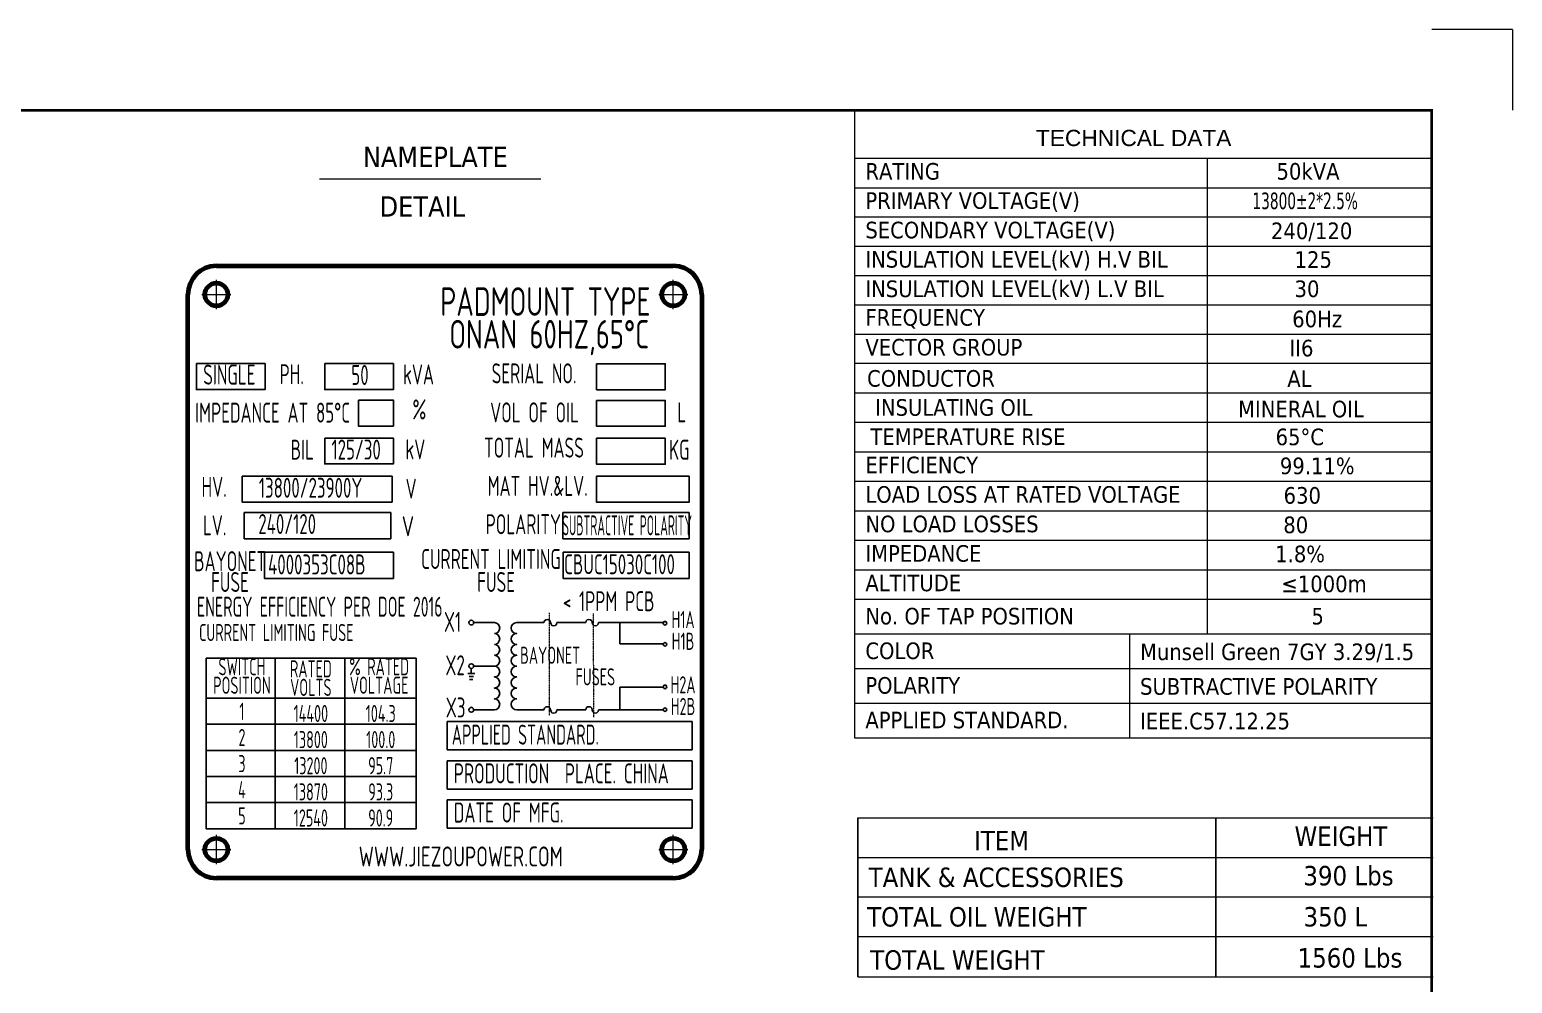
# Model space of a CAD drawing. Header units: millimetres. Extents: x 13152 to 84873, y -6229 to 22177.
# Drawn here: x 32798 to 36426, y 10895 to 13228 of the extents above; entities that cross this region are included whole.
import ezdxf
from ezdxf.enums import TextEntityAlignment as Align

# ---------------------------------------------------------------- set-up
doc = ezdxf.new("R2010")
doc.units = ezdxf.units.MM
doc.header["$LTSCALE"] = 4
doc.linetypes.add('5 双点画线', pattern=[10.5, 6.25, -1.25, 0.25, -1.25, 0.25, -1.25])
doc.linetypes.add('ACAD_ISO10W100', pattern=[18, 12, -3, 0, -3])
doc.layers.add('1', color=12, linetype='Continuous')
doc.layers.add('C00-00-00', color=7, linetype='Continuous')
for name, color, linetype, lineweight in [('6文字层', 3, 'Continuous', 35), ('标注、文本', 3, 'Continuous', 25), ('铁心', 3, 'Continuous', 0)]:
    doc.layers.add(name, color=color, linetype=linetype, lineweight=lineweight)
doc.layers.add('paper', color=254, linetype='Continuous', plot=False)
doc.styles.add('PDF Arial', font='arial.ttf')
doc.styles.add('pdm', font='gbenor.shx', dxfattribs={"width": 0.8, "bigfont": 'gbhzfs.shx'})
doc.styles.add('Tahoma$001', font='tahoma.ttf', dxfattribs={"height": 2.159784})
doc.styles.add('Tahoma_txtstyle_30.51_0_0', font='tahoma.ttf')

msp = doc.modelspace()

# ---------------------------------------------------------------- linework, layer by layer
at = {"layer": '1', "color": 0, "lineweight": 40, "const_width": 6.91}
msp.add_lwpolyline([(28650.99, 7583.67), (36228.84, 7583.67), (36228.84, 13030.25), (28650.99, 13030.25), (28650.99, 7583.67)], dxfattribs=at)
at = {"layer": '6文字层', "lineweight": 13}
for points in [[(34816.24, 13030.25), (36228.84, 13030.25)], [(34816.24, 13030.25), (34816.24, 11495.33)], [(36228.84, 13030.25), (36228.84, 12193.52)]]:
    msp.add_lwpolyline(points, dxfattribs=at)
at = {"layer": 'C00-00-00', "lineweight": 25}
for p, q in [((33318.02, 12134.88), (33684.66, 12134.88)), ((33318.02, 12071.57), (33318.02, 12134.88)), ((33684.66, 12134.88), (33684.66, 12071.57)), ((33684.66, 12071.57), (33318.02, 12071.57)), ((33819.74, 11534.97), (34418.92, 11534.97)), ((33819.74, 11534.97), (33819.74, 11465.48)), ((34418.92, 11534.97), (34418.92, 11465.48)), ((33819.74, 11465.48), (34418.92, 11465.48)), ((33819.74, 11439.18), (34418.92, 11439.18)), ((33819.74, 11439.18), (33819.74, 11369.69)), ((34418.92, 11439.18), (34418.92, 11369.69)), ((33819.74, 11369.69), (34418.92, 11369.69)), ((33819.74, 11343.4), (34418.92, 11343.4)), ((33819.74, 11343.4), (33819.74, 11273.91)), ((34418.92, 11343.4), (34418.92, 11273.91)), ((33819.74, 11273.91), (34418.92, 11273.91))]:
    msp.add_line(p, q, dxfattribs=at)
for points in [[(33205.93, 12410.58), (33373.95, 12410.58), (33373.95, 12347.27), (33205.93, 12347.27)], [(33520.08, 12410.58), (33688.11, 12410.58), (33688.11, 12347.27), (33520.08, 12347.27)], [(34185.28, 12410.12), (34353.3, 12410.12), (34353.3, 12346.82), (34185.28, 12346.82)], [(33602.32, 12321.24), (33688.11, 12321.24), (33688.11, 12257.94), (33602.32, 12257.94)], [(34185.28, 12320.79), (34353.3, 12320.79), (34353.3, 12257.48), (34185.28, 12257.48)], [(33520.08, 12228.35), (33688.11, 12228.35), (33688.11, 12165.05), (33520.08, 12165.05)], [(34185.28, 12227.9), (34353.3, 12227.9), (34353.3, 12164.6), (34185.28, 12164.6)], [(34185.28, 12134.88), (34411.67, 12134.88), (34411.67, 12071.57), (34185.28, 12071.57)], [(33322.76, 12046.13), (33681.44, 12046.13), (33681.44, 11982.24), (33322.76, 11982.24)], [(34102.76, 12046.13), (34411.67, 12046.13), (34411.67, 11982.24), (34102.76, 11982.24)], [(33372.18, 11949.11), (33688.11, 11949.11), (33688.11, 11885.21), (33372.18, 11885.21)], [(34103.23, 11949.11), (34411.67, 11949.11), (34411.67, 11885.21), (34103.23, 11885.21)], [(33229.47, 11689.94), (33743.44, 11689.94), (33743.44, 11592.33), (33229.47, 11592.33)], [(33229.47, 11592.33), (33743.44, 11592.33), (33743.44, 11528.44), (33229.47, 11528.44)], [(33229.47, 11528.44), (33743.44, 11528.44), (33743.44, 11464.54), (33229.47, 11464.54)], [(33229.47, 11464.54), (33743.44, 11464.54), (33743.44, 11400.65), (33229.47, 11400.65)], [(33229.47, 11400.65), (33743.44, 11400.65), (33743.44, 11336.75), (33229.47, 11336.75)], [(33229.47, 11336.75), (33743.44, 11336.75), (33743.44, 11272.85), (33229.47, 11272.85)]]:
    msp.add_lwpolyline(points, close=True, dxfattribs=at)
at = {"layer": 'paper', "lineweight": 13}
for q in [(36228.84, 13227.59), (36426.18, 13030.25)]:
    msp.add_line((36426.18, 13227.59), q, dxfattribs=at)
at = {"layer": '标注、文本', "color": 0, "linetype": 'ByBlock', "lineweight": 70}
for p, q in [((33254.81, 12649.52), (34372.85, 12649.52)), ((33184.93, 11221.85), (33184.93, 12579.65)), ((34442.73, 12579.65), (34442.73, 11221.85)), ((34372.85, 11151.97), (33254.81, 11151.97))]:
    msp.add_line(p, q, dxfattribs=at)
at = {"layer": '标注、文本', "color": 1, "linetype": 'ACAD_ISO10W100', "lineweight": 13, "ltscale": 0.02}
for p, q in [((33254.9, 12543.65), (33254.72, 12615.65)), ((34372.94, 12543.65), (34372.76, 12615.65)), ((33219.5, 12579.56), (33290.11, 12579.73)), ((34337.54, 12579.56), (34408.15, 12579.73)), ((33254.9, 11185.85), (33254.72, 11257.85)), ((34372.94, 11185.85), (34372.76, 11257.85)), ((33219.5, 11221.77), (33290.11, 11221.94)), ((34337.54, 11221.77), (34408.15, 11221.94))]:
    msp.add_line(p, q, dxfattribs=at)
at = {"layer": '标注、文本'}
for p, q in [((34442.07, 12020.39), (34442.07, 11740.88)), ((34242.1, 11777.1), (34242.1, 11725.43))]:
    msp.add_line(p, q, dxfattribs=at)
at = {"layer": '标注、文本', "color": 6, "linetype": '5 双点画线', "lineweight": 13, "ltscale": 0.1}
for p, q in [((34069.12, 11800.63), (34069.32, 11549.51)), ((34176.82, 11799.18), (34177.57, 11545.83))]:
    msp.add_line(p, q, dxfattribs=at)
at = {"layer": '标注、文本', "lineweight": 13}
for p, q in [((35489.96, 11664.69), (35489.96, 11749.36)), ((35489.96, 11580.01), (35489.96, 11664.69)), ((35489.96, 11495.33), (35489.96, 11580.01))]:
    msp.add_line(p, q, dxfattribs=at)
at = {"layer": '标注、文本', "ltscale": 85.747681}
for p, q in [((33398.28, 11689.94), (33398.28, 11272.85)), ((33569.31, 11689.94), (33569.31, 11272.85)), ((34242.03, 11563.52), (34242.03, 11618.88)), ((34242.03, 11618.88), (34348.35, 11618.88)), ((34190.16, 11563.52), (34348.27, 11563.52))]:
    msp.add_line(p, q, dxfattribs=at)
at = {"layer": '标注、文本'}
for points in [[(33884.28, 11777.1), (33883.69, 11780.06), (33881.32, 11781.83), (33878.36, 11783.01), (33875.4, 11781.83), (33873.63, 11780.06), (33872.45, 11777.1), (33873.63, 11774.14), (33875.4, 11771.77), (33878.36, 11771.18), (33881.32, 11771.77), (33883.69, 11774.14)], [(34356.92, 11775.34), (34356.47, 11777.55), (34354.7, 11779.33), (34352.48, 11779.77), (34350.26, 11779.33), (34348.93, 11777.55), (34348.04, 11775.34), (34348.93, 11773.12), (34350.26, 11771.79), (34352.48, 11770.9), (34354.7, 11771.79), (34356.47, 11773.12)], [(34356.92, 11723.67), (34356.47, 11725.89), (34354.7, 11727.66), (34352.48, 11728.1), (34350.26, 11727.66), (34348.93, 11725.89), (34348.04, 11723.67), (34348.93, 11721.45), (34350.26, 11720.12), (34352.48, 11719.23), (34354.7, 11720.12), (34356.47, 11721.45)], [(33884.28, 11670.6), (33883.69, 11673.56), (33881.32, 11675.34), (33878.36, 11676.52), (33875.4, 11675.34), (33873.63, 11673.56), (33872.45, 11670.6), (33873.63, 11667.65), (33875.4, 11665.28), (33878.36, 11664.69), (33881.32, 11665.28), (33883.69, 11667.65)], [(34356.92, 11619.65), (34356.47, 11621.86), (34354.7, 11623.64), (34352.48, 11624.08), (34350.26, 11623.64), (34348.93, 11621.86), (34348.04, 11619.65), (34348.93, 11617.43), (34350.26, 11616.1), (34352.48, 11615.21), (34354.7, 11616.1), (34356.47, 11617.43)], [(33884.28, 11563.52), (33883.69, 11566.48), (33881.32, 11568.84), (33878.36, 11570.03), (33875.4, 11568.84), (33873.63, 11566.48), (33872.45, 11563.52), (33873.63, 11560.56), (33875.4, 11558.79), (33878.36, 11557.6), (33881.32, 11558.79), (33883.69, 11560.56)], [(34356.92, 11564.1), (34356.47, 11566.32), (34354.7, 11568.09), (34352.48, 11568.53), (34350.26, 11568.09), (34348.93, 11566.32), (34348.04, 11564.1), (34348.93, 11561.88), (34350.26, 11560.55), (34352.48, 11559.66), (34354.7, 11560.55), (34356.47, 11561.88)]]:
    msp.add_lwpolyline(points, close=True, dxfattribs=at)
for points in [[(33884.28, 11777.1), (33935.16, 11777.1)], [(33935.16, 11750.47), (33939.89, 11751.07), (33944.62, 11754.02), (33946.99, 11758.76), (33948.17, 11763.49), (33946.99, 11768.82), (33944.62, 11772.96), (33939.89, 11775.91), (33935.16, 11777.1)], [(33989.59, 11777.1), (33984.26, 11775.91), (33980.12, 11772.96), (33977.16, 11768.82), (33975.98, 11763.49), (33977.16, 11758.76), (33980.12, 11754.02), (33984.26, 11751.07), (33989.59, 11750.47), (33984.26, 11749.29), (33980.12, 11746.33), (33977.16, 11742.19), (33975.98, 11736.87), (33977.16, 11732.13), (33980.12, 11727.4), (33984.26, 11724.44), (33989.59, 11723.85), (33984.26, 11722.67), (33980.12, 11719.71), (33977.16, 11715.57), (33975.98, 11710.24), (33977.16, 11705.51), (33980.12, 11700.78), (33984.26, 11697.82), (33989.59, 11697.23), (33984.26, 11696.04), (33980.12, 11693.09), (33977.16, 11688.95), (33975.98, 11683.62), (33977.16, 11678.3), (33980.12, 11674.15), (33984.26, 11671.2), (33989.59, 11670.6)], [(33989.59, 11777.1), (34056.45, 11777.1)], [(34072.43, 11777.1), (34071.25, 11781.24), (34068.29, 11784.2), (34064.15, 11784.79), (34060.6, 11784.2), (34057.64, 11781.24), (34056.45, 11777.1)], [(34072.43, 11777.1), (34073.61, 11772.96), (34075.98, 11770), (34080.12, 11769.41), (34084.26, 11770), (34087.22, 11772.96), (34087.81, 11777.1)], [(34087.81, 11777.1), (34106.73, 11777.1)], [(34158.81, 11777.1), (34087.81, 11777.1)], [(34174.19, 11777.1), (34173.6, 11781.24), (34170.64, 11784.2), (34166.5, 11784.79), (34162.36, 11784.2), (34159.4, 11781.24), (34158.81, 11777.1)], [(34174.19, 11777.1), (34175.37, 11772.96), (34178.33, 11770), (34182.47, 11769.41), (34186.02, 11770), (34188.98, 11772.96), (34190.16, 11777.1)], [(34348.89, 11777.1), (34190.16, 11777.1)], [(33935.16, 11723.85), (33939.89, 11724.44), (33944.62, 11727.4), (33946.99, 11732.13), (33948.17, 11736.87), (33946.99, 11742.19), (33944.62, 11746.33), (33939.89, 11749.29), (33935.16, 11750.47)], [(33935.16, 11697.23), (33939.89, 11697.82), (33944.62, 11700.78), (33946.99, 11705.51), (33948.17, 11710.24), (33946.99, 11715.57), (33944.62, 11719.71), (33939.89, 11722.67), (33935.16, 11723.85)], [(34348.89, 11725.43), (34242.1, 11725.43)], [(33935.16, 11670.6), (33939.89, 11671.2), (33944.62, 11674.15), (33946.99, 11678.3), (33948.17, 11683.62), (33946.99, 11688.95), (33944.62, 11693.09), (33939.89, 11696.04), (33935.16, 11697.23)], [(33870.08, 11652.26), (33887.24, 11652.26)], [(33878.36, 11664.69), (33878.36, 11652.26)], [(33884.28, 11670.6), (33935.16, 11670.6)], [(33935.16, 11563.52), (33939.89, 11564.7), (33944.62, 11567.66), (33946.99, 11571.8), (33948.17, 11577.13), (33946.99, 11582.45), (33944.62, 11586.59), (33939.89, 11589.55), (33935.16, 11590.14), (33939.89, 11591.33), (33944.62, 11594.28), (33946.99, 11598.43), (33948.17, 11603.75), (33946.99, 11609.08), (33944.62, 11613.22), (33939.89, 11616.17), (33935.16, 11616.77), (33939.89, 11617.95), (33944.62, 11620.91), (33946.99, 11625.05), (33948.17, 11630.37), (33946.99, 11635.7), (33944.62, 11639.84), (33939.89, 11642.8), (33935.16, 11643.98), (33939.89, 11644.57), (33944.62, 11647.53), (33946.99, 11651.67), (33948.17, 11657), (33946.99, 11662.32), (33944.62, 11666.46), (33939.89, 11669.42), (33935.16, 11670.6)], [(33989.59, 11670.6), (33984.26, 11669.42), (33980.12, 11666.46), (33977.16, 11662.32), (33975.98, 11657), (33977.16, 11651.67), (33980.12, 11647.53), (33984.26, 11644.57), (33989.59, 11643.98)], [(33873.63, 11645.16), (33884.28, 11645.16)], [(33874.22, 11637.47), (33882.5, 11637.47)], [(33989.59, 11643.98), (33984.26, 11642.8), (33980.12, 11639.84), (33977.16, 11635.7), (33975.98, 11630.37), (33977.16, 11625.05), (33980.12, 11620.91), (33984.26, 11617.95), (33989.59, 11616.77)], [(33989.59, 11616.77), (33984.26, 11616.17), (33980.12, 11613.22), (33977.16, 11609.08), (33975.98, 11603.75), (33977.16, 11598.43), (33980.12, 11594.28), (33984.26, 11591.33), (33989.59, 11590.14)], [(33989.59, 11590.14), (33984.26, 11589.55), (33980.12, 11586.59), (33977.16, 11582.45), (33975.98, 11577.13), (33977.16, 11571.8), (33980.12, 11567.66), (33984.26, 11564.7), (33989.59, 11563.52)], [(33884.28, 11563.52), (33935.16, 11563.52)], [(33989.59, 11563.52), (34056.46, 11563.52)], [(34072.43, 11563.52), (34071.25, 11567.66), (34068.29, 11570.62), (34064.15, 11571.21), (34060.6, 11570.62), (34057.64, 11567.66), (34056.46, 11563.52)], [(34072.43, 11563.52), (34073.61, 11559.38), (34075.98, 11556.42), (34080.12, 11555.83), (34084.26, 11556.42), (34087.22, 11559.38), (34087.81, 11563.52)], [(34087.81, 11563.52), (34106.73, 11563.52)], [(34158.81, 11563.52), (34087.81, 11563.52)], [(34174.19, 11563.52), (34173.6, 11567.66), (34170.64, 11570.62), (34166.5, 11571.21), (34162.36, 11570.62), (34159.4, 11567.66), (34158.81, 11563.52)], [(34174.19, 11563.52), (34175.37, 11559.38), (34178.33, 11556.42), (34182.47, 11555.83), (34186.02, 11556.42), (34188.98, 11559.38), (34190.16, 11563.52)]]:
    msp.add_lwpolyline(points, dxfattribs=at)
at = {"layer": '标注、文本', "color": 0, "linetype": 'ByBlock', "lineweight": 70}
for centre in [(33254.81, 12579.65), (34372.85, 12579.65), (33254.81, 11221.85), (34372.85, 11221.85)]:
    msp.add_circle(centre, 27.95, dxfattribs=at)
for centre, start, end in [((33254.81, 12579.65), 90, 180), ((34372.85, 12579.65), 0, 90), ((33254.81, 11221.85), 180, 270), ((34372.85, 11221.85), 270, 0)]:
    msp.add_arc(centre, 69.88, start, end, dxfattribs=at)
at = {"layer": '铁心', "lineweight": 13}
for p, q in [((34048.5, 12861.62), (33507.01, 12861.62)), ((34824.31, 11299.26), (34824.31, 11169.98)), ((34824.31, 11169.98), (34824.31, 11299.26)), ((34824.31, 11299.26), (36232.75, 11299.26)), ((35700.59, 11299.26), (35700.59, 11169.98)), ((35700.59, 11169.98), (35700.59, 11299.26)), ((34824.31, 11202.76), (36232.75, 11202.76)), ((34824.31, 11020.67), (34824.31, 11169.98)), ((34824.31, 11169.98), (34824.31, 11020.67)), ((35700.59, 11020.67), (35700.59, 11169.98)), ((35700.59, 11169.98), (35700.59, 11020.67)), ((34824.31, 11105.86), (36232.75, 11105.86)), ((34824.31, 10910.45), (34824.31, 11020.67)), ((34824.31, 11020.67), (34824.31, 10910.45)), ((34824.31, 11008.96), (36232.75, 11008.96)), ((35700.59, 10910.45), (35700.59, 11020.67)), ((35700.59, 11020.67), (35700.59, 10910.45)), ((34824.31, 10910.45), (36232.75, 10910.45))]:
    msp.add_line(p, q, dxfattribs=at)
for points in [[(34816.24, 12913.15), (36228.84, 12913.15)], [(35679.38, 12913.15), (35679.38, 11749.36)], [(34816.24, 12840.98), (36228.84, 12840.98)], [(34816.24, 12769.5), (36228.84, 12769.5)], [(34816.24, 12698.01), (36228.84, 12698.01)], [(34816.24, 12626.52), (36228.84, 12626.52)], [(34816.24, 12554.36), (36228.84, 12554.36)], [(34816.24, 12482.87), (36228.84, 12482.87)], [(34816.24, 12411.38), (36228.84, 12411.38)], [(34816.24, 12339.21), (36228.84, 12339.21)], [(34816.24, 12267.05), (36228.84, 12267.05)], [(34816.24, 12194.88), (36228.84, 12194.88)], [(34816.24, 12122.71), (36228.84, 12122.71)], [(34816.24, 12050.54), (36228.84, 12050.54)], [(34816.24, 11978.38), (36228.84, 11978.38)], [(34816.24, 11906.21), (36228.84, 11906.21)], [(34816.24, 11834.04), (36228.84, 11834.04)], [(34816.24, 11834.04), (36228.84, 11834.04)], [(36228.84, 11834.04), (36228.84, 11665.49)], [(34816.24, 11749.36), (36228.84, 11749.36)], [(34816.24, 11664.69), (36228.84, 11664.69)], [(34816.24, 11664.69), (35740.85, 11664.69)], [(34816.24, 11664.69), (35740.85, 11664.69)], [(34816.24, 11664.69), (36228.84, 11664.69)], [(34816.24, 11580.01), (36228.84, 11580.01)], [(34816.24, 11580.01), (35740.85, 11580.01)], [(34816.24, 11580.01), (35740.85, 11580.01)], [(34816.24, 11580.01), (36228.84, 11580.01)], [(34816.24, 11495.33), (36228.84, 11495.33)], [(34816.24, 11495.33), (35740.85, 11495.33)], [(34816.24, 11495.33), (35740.85, 11495.33)]]:
    msp.add_lwpolyline(points, dxfattribs=at)

# ---------------------------------------------------------------- texts
at = {"layer": '标注、文本', "style": 'pdm'}
for s, height, width, p in [('PADMOUNT TYPE ', 69.8775, 0.8, (34074.89, 12562.42)), (' ONAN 60HZ,65°C', 69.8775, 0.8, (34054.05, 12482.44)), ('SERIAL NO.', 48.914, 0.72, (34032.28, 12386.67)), ('SINGLE', 48.914, 0.72, (33286.46, 12383.66)), ('PH.', 48.914, 0.72, (33439.2, 12384.71)), ('50', 48.914, 0.72, (33606.2, 12382.83)), ('kVA', 48.914, 0.72, (33749.4, 12384.25)), ('IMPEDANCE AT 85°C ', 48.9143, 0.72, (33401.82, 12290.67)), ('%%%', 48.914, 0.72, (33751.47, 12298.59)), ('VOL OF OIL', 48.914, 0.72, (34033.26, 12291.18)), ('L', 48.91, 0.72, (34393.54, 12291.63)), ('TOTAL MASS', 48.914, 0.72, (34031.99, 12205.09)), ('BIL', 48.914, 0.72, (33464.93, 12200.05)), ('125/30', 48.914, 0.72, (33596.76, 12200.35)), ('kV', 48.914, 0.72, (33741.69, 12200.85)), ('KG', 48.914, 0.72, (34387.57, 12199.82)), ('HV.', 48.914, 0.72, (33249.28, 12108.98)), ('13800/23900Y', 48.9143, 0.72, (33485.43, 12106.93)), ('V', 48.91, 0.72, (33731.29, 12104.74)), ('MAT HV.&LV.', 48.9143, 0.72, (34041, 12111.42)), ('LV.', 48.914, 0.72, (33250.59, 12015.02)), ('240/120', 48.914, 0.72, (33428.02, 12018.14)), ('V', 48.91, 0.8, (33723.52, 12012.78)), ('POLARITY', 48.914, 0.72, (34005.94, 12017.72)), ('SUBTRACTIVE POLARITY', 48.9143, 0.5, (34259.89, 12014.95)), ('BAYONET', 48.914, 0.72, (33288.46, 11927.27)), ('4000353C08B', 48.9143, 0.72, (33500.58, 11919.26)), ('CURRENT LIMITING', 48.9143, 0.72, (33926.71, 11932.59)), ('CBUC15030C100', 48.9143, 0.72, (34241.22, 11919.81)), ('FUSE', 48.914, 0.72, (33288.02, 11876.31)), ('FUSE', 48.914, 0.72, (33939.21, 11876.31)), ('ENERGY EFFICIENCY PER DOE 2016', 48.9143, 0.67, (33507.63, 11815.85)), ('< 1PPM PCB', 48.914, 0.72, (34214.75, 11829.41)), ('X1', 48.914, 0.72, (33832.73, 11778.8)), ('H1A', 41.927, 0.7, (34396.67, 11784.39)), ('CURRENT LIMITING FUSE', 41.9265, 0.7, (33401.34, 11752.79)), ('H1B', 41.927, 0.7, (34396.67, 11731.38)), ('SWITCH', 41.927, 0.7, (33317.23, 11669.04)), ('RATED', 41.927, 0.7, (33485.88, 11663.92)), ('%%% RATED', 41.927, 0.7, (33653.03, 11669.19)), ('X2', 48.914, 0.72, (33838.95, 11672.66)), ('POSITION', 41.927, 0.7, (33317.23, 11623.73)), ('VOLTS', 41.927, 0.7, (33485.88, 11618.6)), ('VOLTAGE', 41.927, 0.7, (33653.03, 11623.88)), ('H2A', 41.927, 0.7, (34396.67, 11624.82)), ('1', 41.93, 0.7, (33317.23, 11559.84)), ('14400', 41.927, 0.7, (33485.88, 11554.71)), ('104.3', 41.927, 0.7, (33656.91, 11554.71)), ('X3', 48.914, 0.72, (33840.22, 11569.41)), ('H2B', 41.927, 0.7, (34396.67, 11571.81)), ('2', 41.93, 0.7, (33317.23, 11495.94)), ('13800', 41.927, 0.7, (33485.88, 11490.81)), ('100.0', 41.927, 0.7, (33656.91, 11490.81)), ('3', 41.93, 0.7, (33317.23, 11432.04)), ('13200', 41.927, 0.7, (33485.88, 11426.92)), ('95.7', 41.927, 0.7, (33656.91, 11426.92)), ('4', 41.93, 0.7, (33317.23, 11368.15)), ('13870', 41.927, 0.7, (33485.88, 11363.02)), ('93.3', 41.927, 0.7, (33656.91, 11363.02)), ('5', 41.93, 0.7, (33317.23, 11304.25)), ('12540', 41.927, 0.7, (33485.88, 11299.12)), ('90.9', 41.927, 0.7, (33656.91, 11299.12)), ('WWW.JIEZOUPOWER.COM ', 48.9143, 0.8, (33863.52, 11204.82))]:
    msp.add_text(s, height=height, dxfattribs=dict(at, width=width)).set_placement(p, align=Align.MIDDLE_CENTER)
at = {"layer": '标注、文本', "style": 'pdm', "width": 0.7}
for s, p in [('BAYONET', (34145.08, 11676.23)), ('FUSES', (34230.49, 11623.4))]:
    msp.add_text(s, height=41.927, dxfattribs=at).set_placement(p, align=Align.RIGHT)
at = {"layer": '标注、文本', "style": 'pdm'}
for s, width, p in [('APPLIED STANDARD.', 0.67, (33830.84, 11502.98)), ('PRODUCTION  PLACE. CHINA', 0.72, (33835.83, 11408.1)), ('DATE OF MFG.', 0.72, (33835.83, 11312.32))]:
    msp.add_text(s, height=48.9143, dxfattribs=dict(at, width=width)).set_placement(p, align=Align.MIDDLE_LEFT)
at = {"layer": '铁心', "lineweight": 13}
for s, height, style, p in [('TECHNICAL DATA', 39.7655, 'PDF Arial', (35260.33, 12942.74)), ('NAMEPLATE', 50, 'Tahoma$001', (33613.14, 12891.33)), ('RATING', 40.606, 'Tahoma$001', (34842.96, 12860.73)), ('50kVA', 40.606, 'Tahoma$001', (35849.02, 12860.73)), ('DETAIL', 50, 'Tahoma$001', (33654.08, 12770.04)), ('PRIMARY VOLTAGE(V)', 40.6063, 'Tahoma$001', (34842.96, 12789.24)), ('SECONDARY VOLTAGE(V)', 40.6063, 'Tahoma$001', (34842.96, 12717.07)), ('240/120', 40.606, 'Tahoma$001', (35835.54, 12715.18)), ('INSULATION LEVEL(kV) H.V BIL', 40.6063, 'Tahoma$001', (34842.96, 12645.59)), ('125', 40.606, 'Tahoma$001', (35893.25, 12644.91)), ('INSULATION LEVEL(kV) L.V BIL', 40.6063, 'Tahoma$001', (34842.96, 12573.42)), ('30', 40.606, 'Tahoma$001', (35893.25, 12573.42)), ('FREQUENCY', 40.606, 'Tahoma$001', (34842.96, 12503.29)), ('60Hz', 40.606, 'Tahoma$001', (35887.43, 12499.63)), ('VECTOR GROUP', 40.6063, 'Tahoma$001', (34842.96, 12430.45)), ('II6', 40.606, 'Tahoma$001', (35880.73, 12428.34)), ('CONDUCTOR', 40.606, 'Tahoma$001', (34847.14, 12354.18)), ('AL', 40.606, 'Tahoma$001', (35875.43, 12353.53)), ('EFFICIENCY', 40.606, 'Tahoma$001', (34842.96, 12142.46)), ('99.11%%%', 40.606, 'Tahoma$001', (35857.31, 12140.15)), ('LOAD LOSS AT RATED VOLTAGE', 40.6063, 'Tahoma$001', (34842.96, 12070.29)), ('630', 40.606, 'Tahoma$001', (35866.4, 12067.98)), ('NO LOAD LOSSES', 40.6063, 'Tahoma$001', (34842.96, 11998.12)), ('80', 40.606, 'Tahoma$001', (35865.72, 11995.82)), ('IMPEDANCE', 40.606, 'Tahoma$001', (34842.96, 11925.95)), ('1.8%%%', 40.606, 'Tahoma$001', (35845.8, 11924.75)), ('ALTITUDE', 40.606, 'Tahoma$001', (34842.96, 11853.78)), ('≤1000m', 40.606, 'Tahoma$001', (35861.04, 11851.48)), ('No. OF TAP POSITION', 40.6063, 'Tahoma$001', (34842.9, 11772.53)), ('5', 40.61, 'Tahoma$001', (35934.49, 11772.53)), ('COLOR', 40.606, 'Tahoma$001', (34842.9, 11687.85)), ('Munsell Green 7GY 3.29/1.5', 40.6063, 'Tahoma$001', (35515.14, 11685.3)), ('POLARITY', 40.606, 'Tahoma$001', (34842.9, 11603.18)), ('SUBTRACTIVE POLARITY', 40.6063, 'Tahoma$001', (35515.14, 11600.62)), ('APPLIED STANDARD.', 40.6063, 'Tahoma$001', (34842.9, 11518.5)), ('IEEE.C57.12.25', 40.6063, 'Tahoma$001', (35515.14, 11515.94)), ('ITEM', 47.513, 'Tahoma_txtstyle_30.51_0_0', (35108.95, 11219.88)), ('TANK & ACCESSORIES', 47.5129, 'Tahoma_txtstyle_30.51_0_0', (34850.94, 11130.24)), ('390 Lbs', 47.513, 'Tahoma_txtstyle_30.51_0_0', (35914.83, 11134.21)), ('TOTAL OIL WEIGHT', 47.5129, 'Tahoma_txtstyle_30.51_0_0', (34847.23, 11033.49)), ('350 L', 47.513, 'Tahoma_txtstyle_30.51_0_0', (35915.13, 11033.67)), ('TOTAL WEIGHT', 47.5129, 'Tahoma_txtstyle_30.51_0_0', (34854.64, 10927.94)), ('1560 Lbs', 47.513, 'Tahoma_txtstyle_30.51_0_0', (35900.62, 10933.16))]:
    msp.add_text(s, height=height, dxfattribs=dict(at, style=style)).set_placement(p)
at = {"layer": '铁心', "lineweight": 13, "style": 'Tahoma$001', "width": 0.7}
msp.add_text('13800±2*2.5%%%', height=40.6063, dxfattribs=at).set_placement((35790.12, 12788.56))
at = {"layer": '铁心', "lineweight": 13, "style": 'Tahoma$001'}
for s, p in [('INSULATING OIL', (35059.35, 12303.35)), ('MINERAL OIL', (35908.94, 12299.48)), ('TEMPERATURE RISE ', (35101.5, 12231.67))]:
    msp.add_text(s, height=40.6063, dxfattribs=at).set_placement(p, align=Align.MIDDLE)
msp.add_text('65%%DC', height=40.606, dxfattribs=at).set_placement((35846.86, 12231.38), align=Align.MIDDLE_LEFT)
at = {"layer": '铁心', "lineweight": 13, "insert": (35893.24, 11278.31), "char_height": 47.513, "width": 562.5922, "attachment_point": 1, "style": 'Tahoma_txtstyle_30.51_0_0'}
msp.add_mtext('WEIGHT', dxfattribs=at)

doc.saveas('drawing.dxf')
